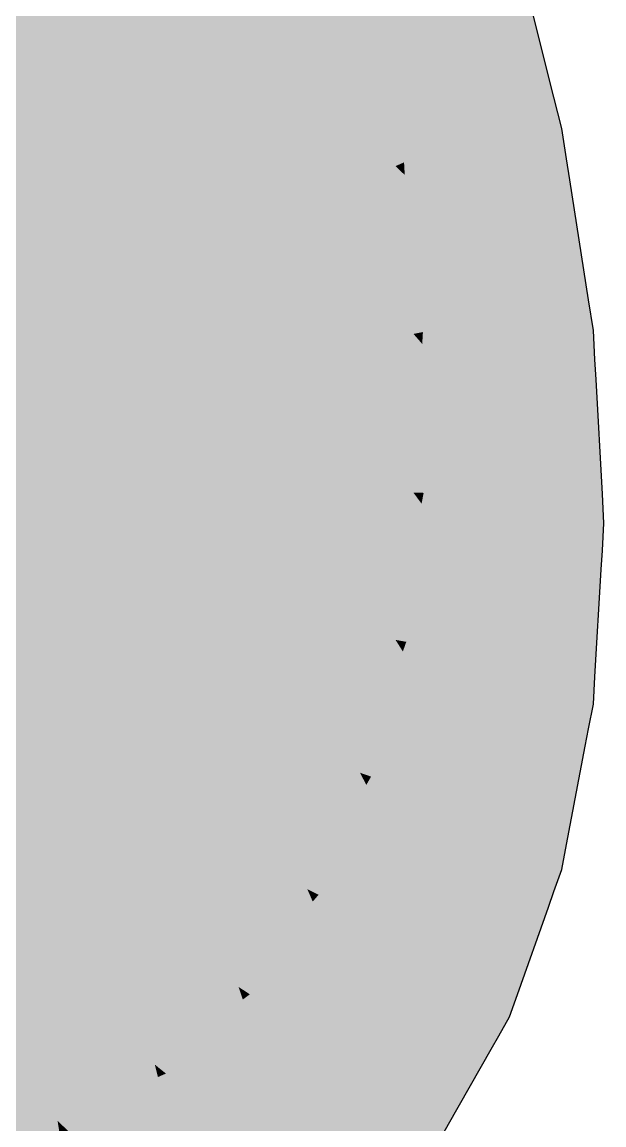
# Model space of a CAD drawing. Extents: x 0 to 1682, y 0 to 1188.
# Drawn here: x 1599.2 to 1602.52, y 825.91 to 832.2 of the extents above; entities that cross this region are included whole.
import ezdxf

# ---------------------------------------------------------------- set-up
doc = ezdxf.new("R2010")
doc.units = 0
doc.layers.add('SOMBRA', color=8, linetype='CONTINUOUS')
doc.layers.add('VISIBLE', color=7, linetype='CONTINUOUS')

msp = doc.modelspace()

# ---------------------------------------------------------------- linework, layer by layer
at = {"layer": 'SOMBRA', "color": 253}
for points in [[(1599.7539, 837.4155), (1599.1813, 838.1878), (1162.236, 585.9173)], [(1599.9316, 837.133), (1599.7539, 837.4155), (1012.8553, 498.5694)], [(1012.8553, 498.5694), (1599.7539, 837.4155), (1162.236, 585.9173)], [(1599.9316, 837.133), (1012.8553, 498.5694), (1162.9863, 584.8625)], [(1600.4493, 836.3098), (1599.9316, 837.133), (1162.9863, 584.8625)], [(1600.6051, 836.0147), (1600.4493, 836.3098), (1013.5507, 497.4637)], [(1013.5507, 497.4637), (1600.4493, 836.3098), (1162.9863, 584.8625)], [(1600.6051, 836.0147), (1013.5507, 497.4637), (1163.6568, 583.7424)], [(1601.0592, 835.1547), (1600.6051, 836.0147), (1163.6568, 583.7424)], [(1014.1605, 496.3086), (1601.0592, 835.1547), (1163.6568, 583.7424)], [(1601.7133, 832.8025), (1601.9166, 831.7342), (1601.5802, 832.0057)], [(1601.7133, 832.8025), (1601.5802, 832.0057), (1601.623, 832.7358)], [(1601.7133, 832.8025), (1602.0581, 832.4737), (1601.9166, 831.7342)], [(1601.623, 832.7358), (1601.5802, 832.0057), (1601.3361, 832.2027)], [(1600.663, 832.026), (1599.8424, 832.2459), (1600.1139, 832.5583)], [(1601.1286, 832.3702), (1600.663, 832.026), (1600.1139, 832.5583)], [(1599.1566, 832.1342), (1598.933, 832.4896), (1599.302, 832.3907)], [(1601.9166, 831.7342), (1602.0581, 832.4737), (1602.2347, 831.7711)], [(1599.6087, 831.977), (1599.1566, 832.1342), (1599.302, 832.3907)], [(1599.6087, 831.977), (1599.302, 832.3907), (1599.8424, 832.2459)], [(1601.1286, 832.3702), (1601.2549, 831.8674), (1600.663, 832.026)], [(1601.183, 832.3262), (1601.2549, 831.8674), (1601.1286, 832.3702)], [(1601.3361, 832.2027), (1601.2549, 831.8674), (1601.183, 832.3262)], [(1600.2807, 831.7433), (1599.6087, 831.977), (1599.8424, 832.2459)], [(1600.2807, 831.7433), (1599.8424, 832.2459), (1600.663, 832.026)], [(1601.3361, 832.2027), (1601.356, 831.8404), (1601.2549, 831.8674)], [(1601.5802, 832.0057), (1601.356, 831.8404), (1601.3361, 832.2027)], [(1599.4038, 831.7411), (1599.025, 831.9022), (1599.1566, 832.1342)], [(1599.6087, 831.977), (1599.4038, 831.7411), (1599.1566, 832.1342)], [(1601.3316, 831.378), (1600.2807, 831.7433), (1600.663, 832.026)], [(1601.3316, 831.378), (1600.663, 832.026), (1601.2549, 831.8674)], [(1601.5802, 832.0057), (1601.5672, 831.7838), (1601.356, 831.8404)], [(1601.9166, 831.7342), (1601.5672, 831.7838), (1601.5802, 832.0057)], [(1599.9585, 831.5051), (1599.4038, 831.7411), (1599.6087, 831.977)], [(1600.2807, 831.7433), (1599.9585, 831.5051), (1599.6087, 831.977)], [(1599.2211, 831.5309), (1598.9046, 831.6896), (1599.025, 831.9022)], [(1599.2211, 831.5309), (1599.025, 831.9022), (1599.4038, 831.7411)], [(1601.3802, 831.3991), (1601.3316, 831.378), (1601.2549, 831.8674)], [(1601.3802, 831.3991), (1601.2549, 831.8674), (1601.356, 831.8404)], [(1601.5489, 831.4726), (1601.3802, 831.3991), (1601.356, 831.8404)], [(1601.5489, 831.4726), (1601.356, 831.8404), (1601.5672, 831.7838)], [(1601.8955, 831.6234), (1601.5489, 831.4726), (1601.5672, 831.7838)], [(1601.8955, 831.6234), (1601.5672, 831.7838), (1601.9086, 831.6923)], [(1601.9166, 831.7342), (1601.9086, 831.6923), (1601.5672, 831.7838)], [(1601.9166, 831.7342), (1602.2347, 831.7711), (1601.9984, 831.6682)], [(1602.2347, 831.7711), (1602.2794, 831.5929), (1601.9984, 831.6682)], [(1599.6811, 831.3001), (1599.2211, 831.5309), (1599.4038, 831.7411)], [(1599.6811, 831.3001), (1599.4038, 831.7411), (1599.9585, 831.5051)], [(1600.8008, 831.1469), (1599.9585, 831.5051), (1600.2807, 831.7433)], [(1601.3316, 831.378), (1600.8008, 831.1469), (1600.2807, 831.7433)], [(1601.9984, 831.6682), (1601.8955, 831.6234), (1601.9086, 831.6923)], [(1601.9166, 831.7342), (1601.9984, 831.6682), (1601.9086, 831.6923)], [(1599.2211, 831.5309), (1599.0559, 831.3408), (1598.9046, 831.6896)], [(1601.9984, 831.6682), (1602.0925, 830.6404), (1601.7677, 830.9553)], [(1601.9984, 831.6682), (1601.7677, 830.9553), (1601.8955, 831.6234)], [(1601.9984, 831.6682), (1602.3255, 831.2987), (1602.0925, 830.6404)], [(1601.9984, 831.6682), (1602.3066, 831.4195), (1602.3255, 831.2987)], [(1601.9984, 831.6682), (1602.2794, 831.5929), (1602.3066, 831.4195)], [(1601.8955, 831.6234), (1601.7677, 830.9553), (1601.532, 831.1838)], [(1601.8955, 831.6234), (1601.532, 831.1838), (1601.5489, 831.4726)], [(1599.4379, 831.1202), (1599.0559, 831.3408), (1599.2211, 831.5309)], [(1599.6811, 831.3001), (1599.4379, 831.1202), (1599.2211, 831.5309)], [(1600.3648, 830.9571), (1599.6811, 831.3001), (1599.9585, 831.5051)], [(1600.3648, 830.9571), (1599.9585, 831.5051), (1600.8008, 831.1469)], [(1601.5489, 831.4726), (1601.3842, 831.327), (1601.3802, 831.3991)], [(1601.5489, 831.4726), (1601.532, 831.1838), (1601.3842, 831.327)], [(1601.3316, 831.378), (1601.4083, 830.8885), (1600.8008, 831.1469)], [(1601.3802, 831.3991), (1601.3842, 831.327), (1601.3316, 831.378)], [(1601.3842, 831.327), (1601.4083, 830.8885), (1601.3316, 831.378)], [(1599.2211, 830.9599), (1598.9046, 831.1666), (1599.0559, 831.3408)], [(1599.2211, 830.9599), (1599.0559, 831.3408), (1599.4379, 831.1202)], [(1601.532, 831.1838), (1601.4083, 830.8885), (1601.3842, 831.327)], [(1599.9974, 830.7972), (1599.4379, 831.1202), (1599.6811, 831.3001)], [(1600.3648, 830.9571), (1599.9974, 830.7972), (1599.6811, 831.3001)], [(1602.0925, 830.6404), (1602.3255, 831.2987), (1602.4327, 830.6147)], [(1599.2211, 830.9599), (1599.025, 830.815), (1598.9046, 831.1666)], [(1601.434, 830.4207), (1600.3648, 830.9571), (1600.8008, 831.1469)], [(1601.434, 830.4207), (1600.8008, 831.1469), (1601.4083, 830.8885)], [(1601.532, 831.1838), (1601.512, 830.8444), (1601.4083, 830.8885)], [(1601.7677, 830.9553), (1601.512, 830.8444), (1601.532, 831.1838)], [(1599.6811, 830.6595), (1599.2211, 830.9599), (1599.4379, 831.1202)], [(1599.6811, 830.6595), (1599.4379, 831.1202), (1599.9974, 830.7972)], [(1599.4038, 830.5388), (1599.025, 830.815), (1599.2211, 830.9599)], [(1599.6811, 830.6595), (1599.4038, 830.5388), (1599.2211, 830.9599)], [(1600.847, 830.3067), (1599.9974, 830.7972), (1600.3648, 830.9571)], [(1601.434, 830.4207), (1600.847, 830.3067), (1600.3648, 830.9571)], [(1601.7677, 830.9553), (1601.7288, 830.7522), (1601.512, 830.8444)], [(1602.0925, 830.6404), (1601.7288, 830.7522), (1601.7677, 830.9553)], [(1601.4878, 830.4312), (1601.434, 830.4207), (1601.4083, 830.8885)], [(1601.4878, 830.4312), (1601.4083, 830.8885), (1601.512, 830.8444)], [(1599.1566, 830.4312), (1599.025, 830.815), (1599.4038, 830.5388)], [(1601.6743, 830.4674), (1601.4878, 830.4312), (1601.512, 830.8444)], [(1601.6743, 830.4674), (1601.512, 830.8444), (1601.7288, 830.7522)], [(1600.3648, 830.2131), (1599.6811, 830.6595), (1599.9974, 830.7972)], [(1600.3648, 830.2131), (1599.9974, 830.7972), (1600.847, 830.3067)], [(1602.0576, 830.5418), (1601.6743, 830.4674), (1601.7288, 830.7522)], [(1602.0576, 830.5418), (1601.7288, 830.7522), (1602.0793, 830.6031)], [(1602.0925, 830.6404), (1602.0793, 830.6031), (1601.7288, 830.7522)], [(1599.9585, 830.1342), (1599.4038, 830.5388), (1599.6811, 830.6595)], [(1600.3648, 830.2131), (1599.9585, 830.1342), (1599.6811, 830.6595)], [(1602.0925, 830.6404), (1602.1714, 830.5639), (1602.0793, 830.6031)], [(1602.0925, 830.6404), (1602.4327, 830.6147), (1602.1714, 830.5639)], [(1602.1714, 830.5639), (1602.1547, 829.5943), (1601.847, 829.9471)], [(1602.1714, 830.5639), (1601.847, 829.9471), (1602.0576, 830.5418)], [(1602.1714, 830.5639), (1602.0576, 830.5418), (1602.0793, 830.6031)], [(1602.1714, 830.5639), (1602.4753, 830.16), (1602.1547, 829.5943)], [(1602.4327, 830.6147), (1602.4599, 830.4412), (1602.1714, 830.5639)], [(1602.1714, 830.5639), (1602.469, 830.2755), (1602.4753, 830.16)], [(1602.1714, 830.5639), (1602.4599, 830.4412), (1602.469, 830.2755)], [(1599.6087, 830.0663), (1599.1566, 830.4312), (1599.4038, 830.5388)], [(1599.6087, 830.0663), (1599.4038, 830.5388), (1599.9585, 830.1342)], [(1602.0576, 830.5418), (1601.847, 829.9471), (1601.6238, 830.2031)], [(1602.0576, 830.5418), (1601.6238, 830.2031), (1601.6743, 830.4674)], [(1601.6743, 830.4674), (1601.4838, 830.3636), (1601.4878, 830.4312)], [(1601.6743, 830.4674), (1601.6238, 830.2031), (1601.4838, 830.3636)], [(1599.302, 830.0067), (1598.933, 830.3339), (1599.1566, 830.4312)], [(1599.6087, 830.0663), (1599.302, 830.0067), (1599.1566, 830.4312)], [(1601.434, 830.4207), (1601.4597, 829.9529), (1600.847, 830.3067)], [(1601.4878, 830.4312), (1601.4838, 830.3636), (1601.434, 830.4207)], [(1601.4838, 830.3636), (1601.4597, 829.9529), (1601.434, 830.4207)], [(1599.0286, 829.9536), (1598.933, 830.3339), (1599.302, 830.0067)], [(1601.434, 829.5148), (1600.3648, 830.2131), (1600.847, 830.3067)], [(1601.434, 829.5148), (1600.847, 830.3067), (1601.4597, 829.9529)], [(1601.6238, 830.2031), (1601.4597, 829.9529), (1601.4838, 830.3636)], [(1600.8008, 829.5198), (1599.9585, 830.1342), (1600.3648, 830.2131)], [(1601.434, 829.5148), (1600.8008, 829.5198), (1600.3648, 830.2131)], [(1601.6238, 830.2031), (1601.5644, 829.8925), (1601.4597, 829.9529)], [(1601.847, 829.9471), (1601.5644, 829.8925), (1601.6238, 830.2031)], [(1600.2807, 829.524), (1599.6087, 830.0663), (1599.9585, 830.1342)], [(1600.2807, 829.524), (1599.9585, 830.1342), (1600.8008, 829.5198)], [(1602.1547, 829.5943), (1602.4753, 830.16), (1602.5113, 829.5063)], [(1599.8424, 829.5274), (1599.302, 830.0067), (1599.6087, 830.0663)], [(1600.2807, 829.524), (1599.8424, 829.5274), (1599.6087, 830.0663)], [(1599.4652, 829.5304), (1599.0286, 829.9536), (1599.302, 830.0067)], [(1599.4652, 829.5304), (1599.302, 830.0067), (1599.8424, 829.5274)], [(1599.4652, 829.5304), (1599.1343, 829.533), (1599.0286, 829.9536)], [(1601.492, 829.5144), (1601.434, 829.5148), (1601.4597, 829.9529)], [(1601.492, 829.5144), (1601.4597, 829.9529), (1601.5644, 829.8925)], [(1601.847, 829.9471), (1601.783, 829.7663), (1601.5644, 829.8925)], [(1602.1547, 829.5943), (1601.783, 829.7663), (1601.847, 829.9471)], [(1601.6932, 829.5128), (1601.492, 829.5144), (1601.5644, 829.8925)], [(1601.6932, 829.5128), (1601.5644, 829.8925), (1601.783, 829.7663)], [(1602.1066, 829.5095), (1601.6932, 829.5128), (1601.783, 829.7663)], [(1602.1066, 829.5095), (1601.783, 829.7663), (1602.1365, 829.5622)], [(1602.1547, 829.5943), (1602.1365, 829.5622), (1601.783, 829.7663)], [(1602.2294, 829.5085), (1602.1066, 829.5095), (1602.1365, 829.5622)], [(1602.1547, 829.5943), (1602.2294, 829.5085), (1602.1365, 829.5622)], [(1602.1547, 829.5943), (1602.5113, 829.5063), (1602.2294, 829.5085)], [(1599.2529, 829.0612), (1598.9035, 829.1259), (1598.8394, 829.5354)], [(1599.2529, 829.0612), (1598.8394, 829.5354), (1599.1343, 829.533)], [(1599.2529, 829.0612), (1599.1343, 829.533), (1599.6512, 828.9873)], [(1599.6512, 828.9873), (1599.1343, 829.533), (1599.4652, 829.5304)], [(1600.1139, 828.9016), (1599.6512, 828.9873), (1599.4652, 829.5304)], [(1600.1139, 828.9016), (1599.4652, 829.5304), (1599.8424, 829.5274)], [(1600.1139, 828.9016), (1599.8424, 829.5274), (1600.663, 828.7998)], [(1600.663, 828.7998), (1599.8424, 829.5274), (1600.2807, 829.524)], [(1601.3316, 828.6758), (1600.663, 828.7998), (1600.2807, 829.524)], [(1601.3316, 828.6758), (1600.2807, 829.524), (1600.8008, 829.5198)], [(1601.3316, 828.6758), (1600.8008, 829.5198), (1601.4083, 829.0767)], [(1601.434, 829.5148), (1601.4083, 829.0767), (1600.8008, 829.5198)], [(1601.4802, 829.4525), (1601.4083, 829.0767), (1601.434, 829.5148)], [(1601.492, 829.5144), (1601.4802, 829.4525), (1601.434, 829.5148)], [(1601.6932, 829.5128), (1601.4802, 829.4525), (1601.492, 829.5144)], [(1601.6932, 829.5128), (1601.6099, 829.2775), (1601.4802, 829.4525)], [(1602.1066, 829.5095), (1601.6099, 829.2775), (1601.6932, 829.5128)], [(1602.1066, 829.5095), (1601.8169, 828.9984), (1601.6099, 829.2775)], [(1602.2294, 829.5085), (1601.8169, 828.9984), (1602.1066, 829.5095)], [(1602.2294, 829.5085), (1602.1021, 828.6136), (1601.8169, 828.9984)], [(1602.2294, 829.5085), (1602.5049, 829.0772), (1602.1021, 828.6136)], [(1602.2294, 829.5085), (1602.5113, 829.1853), (1602.5049, 829.0772)], [(1602.2294, 829.5085), (1602.5204, 829.3406), (1602.5113, 829.1853)], [(1602.5113, 829.5063), (1602.5204, 829.3406), (1602.2294, 829.5085)], [(1601.6099, 829.2775), (1601.4083, 829.0767), (1601.4802, 829.4525)], [(1601.6099, 829.2775), (1601.512, 829.0011), (1601.4083, 829.0767)], [(1601.8169, 828.9984), (1601.512, 829.0011), (1601.6099, 829.2775)], [(1598.9755, 828.6666), (1598.9035, 829.1259), (1599.3881, 828.5231)], [(1599.3881, 828.5231), (1598.9035, 829.1259), (1599.2529, 829.0612)], [(1599.8673, 828.3565), (1599.3881, 828.5231), (1599.2529, 829.0612)], [(1599.8673, 828.3565), (1599.2529, 829.0612), (1599.6512, 828.9873)], [(1601.3929, 828.6645), (1601.3316, 828.6758), (1601.4083, 829.0767)], [(1601.3929, 828.6645), (1601.4083, 829.0767), (1601.512, 829.0011)], [(1602.1021, 828.6136), (1602.5049, 829.0772), (1602.469, 828.465)], [(1599.8673, 828.3565), (1599.6512, 828.9873), (1600.4361, 828.1588)], [(1600.4361, 828.1588), (1599.6512, 828.9873), (1600.1139, 828.9016)], [(1601.6053, 828.6251), (1601.3929, 828.6645), (1601.512, 829.0011)], [(1601.6053, 828.6251), (1601.512, 829.0011), (1601.7288, 828.843)], [(1601.8169, 828.9984), (1601.7288, 828.843), (1601.512, 829.0011)], [(1602.1021, 828.6136), (1601.7288, 828.843), (1601.8169, 828.9984)], [(1601.1286, 827.918), (1600.4361, 828.1588), (1600.1139, 828.9016)], [(1601.1286, 827.918), (1600.1139, 828.9016), (1600.663, 828.7998)], [(1601.1286, 827.918), (1600.663, 828.7998), (1601.2549, 828.2749)], [(1601.3316, 828.6758), (1601.2549, 828.2749), (1600.663, 828.7998)], [(1602.0418, 828.5442), (1601.6053, 828.6251), (1601.7288, 828.843)], [(1602.0418, 828.5442), (1601.7288, 828.843), (1602.0793, 828.5874)], [(1602.1021, 828.6136), (1602.0793, 828.5874), (1601.7288, 828.843)], [(1601.3734, 828.6094), (1601.2549, 828.2749), (1601.3316, 828.6758)], [(1601.3929, 828.6645), (1601.3734, 828.6094), (1601.3316, 828.6758)], [(1599.5451, 827.8982), (1599.0576, 828.1428), (1598.9755, 828.6666)], [(1599.5451, 827.8982), (1598.9755, 828.6666), (1599.3881, 828.5231)], [(1601.4907, 828.4229), (1601.2549, 828.2749), (1601.3734, 828.6094)], [(1601.6053, 828.6251), (1601.3734, 828.6094), (1601.3929, 828.6645)], [(1601.6053, 828.6251), (1601.4907, 828.4229), (1601.3734, 828.6094)], [(1602.0418, 828.5442), (1601.4907, 828.4229), (1601.6053, 828.6251)], [(1602.1021, 828.6136), (1602.1714, 828.5201), (1602.0793, 828.5874)], [(1602.1021, 828.6136), (1602.469, 828.465), (1602.1714, 828.5201)], [(1602.1714, 828.5201), (1602.0418, 828.5442), (1602.0793, 828.5874)], [(1599.5451, 827.8982), (1599.3881, 828.5231), (1600.1238, 827.6079)], [(1600.1238, 827.6079), (1599.3881, 828.5231), (1599.8673, 828.3565)], [(1602.0418, 828.5442), (1601.6778, 828.1254), (1601.4907, 828.4229)], [(1602.1714, 828.5201), (1601.6778, 828.1254), (1602.0418, 828.5442)], [(1602.1714, 828.5201), (1601.9357, 827.7153), (1601.6778, 828.1254)], [(1602.1714, 828.5201), (1602.4138, 828.0687), (1601.9357, 827.7153)], [(1602.1714, 828.5201), (1602.4327, 828.1677), (1602.4138, 828.0687)], [(1602.1714, 828.5201), (1602.4599, 828.3097), (1602.4327, 828.1677)], [(1602.469, 828.465), (1602.4599, 828.3097), (1602.1714, 828.5201)], [(1601.4907, 828.4229), (1601.356, 828.1853), (1601.2549, 828.2749)], [(1601.6778, 828.1254), (1601.356, 828.1853), (1601.4907, 828.4229)], [(1600.8283, 827.2544), (1600.1238, 827.6079), (1599.8673, 828.3565)], [(1600.8283, 827.2544), (1599.8673, 828.3565), (1600.4361, 828.1588)], [(1601.192, 827.896), (1601.1286, 827.918), (1601.2549, 828.2749)], [(1601.192, 827.896), (1601.2549, 828.2749), (1601.356, 828.1853)], [(1601.412, 827.8195), (1601.192, 827.896), (1601.356, 828.1853)], [(1601.412, 827.8195), (1601.356, 828.1853), (1601.5672, 827.998)], [(1601.6778, 828.1254), (1601.5672, 827.998), (1601.356, 828.1853)], [(1599.1529, 827.5344), (1599.0576, 828.1428), (1599.7316, 827.1565)], [(1599.7316, 827.1565), (1599.0576, 828.1428), (1599.5451, 827.8982)], [(1600.8283, 827.2544), (1600.4361, 828.1588), (1601.0022, 827.5612)], [(1601.1286, 827.918), (1601.0022, 827.5612), (1600.4361, 828.1588)], [(1601.9357, 827.7153), (1601.5672, 827.998), (1601.6778, 828.1254)], [(1601.9357, 827.7153), (1602.4138, 828.0687), (1602.3066, 827.5085)], [(1601.8641, 827.6623), (1601.412, 827.8195), (1601.5672, 827.998)], [(1601.8641, 827.6623), (1601.5672, 827.998), (1601.9086, 827.6952)], [(1601.9357, 827.7153), (1601.9086, 827.6952), (1601.5672, 827.998)], [(1601.1652, 827.8487), (1601.0022, 827.5612), (1601.1286, 827.918)], [(1601.192, 827.896), (1601.1652, 827.8487), (1601.1286, 827.918)], [(1600.4361, 826.6964), (1599.7316, 827.1565), (1599.5451, 827.8982)], [(1600.4361, 826.6964), (1599.5451, 827.8982), (1600.1238, 827.6079)], [(1601.412, 827.8195), (1601.1652, 827.8487), (1601.192, 827.896)], [(1598.6973, 827.2713), (1598.6653, 827.8528), (1599.266, 826.8123)], [(1599.266, 826.8123), (1598.6653, 827.8528), (1599.1529, 827.5344)], [(1601.2681, 827.6538), (1601.0022, 827.5612), (1601.1652, 827.8487)], [(1601.412, 827.8195), (1601.2681, 827.6538), (1601.1652, 827.8487)], [(1601.8641, 827.6623), (1601.2681, 827.6538), (1601.412, 827.8195)], [(1601.9984, 827.6156), (1601.8641, 827.6623), (1601.9086, 827.6952)], [(1601.9357, 827.7153), (1601.9984, 827.6156), (1601.9086, 827.6952)], [(1601.9357, 827.7153), (1602.3066, 827.5085), (1601.9984, 827.6156)], [(1600.4361, 826.6964), (1600.1238, 827.6079), (1600.6545, 826.9477)], [(1600.8283, 827.2544), (1600.6545, 826.9477), (1600.1238, 827.6079)], [(1601.2681, 827.6538), (1601.0989, 827.4591), (1601.0022, 827.5612)], [(1601.4322, 827.343), (1601.0989, 827.4591), (1601.2681, 827.6538)], [(1601.8641, 827.6623), (1601.4322, 827.343), (1601.2681, 827.6538)], [(1601.9984, 827.6156), (1601.4322, 827.343), (1601.8641, 827.6623)], [(1601.9984, 827.6156), (1601.6584, 826.9146), (1601.4322, 827.343)], [(1601.9984, 827.6156), (1602.2035, 827.1519), (1601.6584, 826.9146)], [(1601.9984, 827.6156), (1602.2347, 827.24), (1602.2035, 827.1519)], [(1601.9984, 827.6156), (1602.2794, 827.3664), (1602.2347, 827.24)], [(1602.3066, 827.5085), (1602.2794, 827.3664), (1601.9984, 827.6156)], [(1600.8929, 827.2221), (1600.8283, 827.2544), (1601.0022, 827.5612)], [(1600.8929, 827.2221), (1601.0022, 827.5612), (1601.0989, 827.4591)], [(1599.9585, 826.2534), (1599.266, 826.8123), (1599.1529, 827.5344)], [(1599.9585, 826.2534), (1599.1529, 827.5344), (1599.7316, 827.1565)], [(1601.1167, 827.1098), (1600.8929, 827.2221), (1601.0989, 827.4591)], [(1601.1167, 827.1098), (1601.0989, 827.4591), (1601.3009, 827.2459)], [(1601.4322, 827.343), (1601.3009, 827.2459), (1601.0989, 827.4591)], [(1601.6584, 826.9146), (1601.3009, 827.2459), (1601.4322, 827.343)], [(1599.4038, 825.9332), (1598.7352, 826.5812), (1598.6973, 827.2713)], [(1599.4038, 825.9332), (1598.6973, 827.2713), (1599.266, 826.8123)], [(1600.8592, 827.1833), (1600.6545, 826.9477), (1600.8283, 827.2544)], [(1600.8929, 827.2221), (1600.8592, 827.1833), (1600.8283, 827.2544)], [(1601.5767, 826.879), (1601.1167, 827.1098), (1601.3009, 827.2459)], [(1601.5767, 826.879), (1601.3009, 827.2459), (1601.6275, 826.9011)], [(1601.6584, 826.9146), (1601.6275, 826.9011), (1601.3009, 827.2459)], [(1600.9459, 826.9835), (1600.6545, 826.9477), (1600.8592, 827.1833)], [(1601.1167, 827.1098), (1600.8592, 827.1833), (1600.8929, 827.2221)], [(1601.1167, 827.1098), (1600.9459, 826.9835), (1600.8592, 827.1833)], [(1599.9585, 826.2534), (1599.7316, 827.1565), (1600.2177, 826.4451)], [(1600.4361, 826.6964), (1600.2177, 826.4451), (1599.7316, 827.1565)], [(1601.5767, 826.879), (1600.9459, 826.9835), (1601.1167, 827.1098)], [(1601.6584, 826.9146), (1602.2035, 827.1519), (1602.0269, 826.6532)], [(1600.9459, 826.9835), (1600.7451, 826.835), (1600.6545, 826.9477)], [(1601.0842, 826.6646), (1600.7451, 826.835), (1600.9459, 826.9835)], [(1601.5767, 826.879), (1601.0842, 826.6646), (1600.9459, 826.9835)], [(1600.5006, 826.6543), (1600.4361, 826.6964), (1600.6545, 826.9477)], [(1600.5006, 826.6543), (1600.6545, 826.9477), (1600.7451, 826.835)], [(1601.6584, 826.9146), (1601.7133, 826.8105), (1601.6275, 826.9011)], [(1601.6584, 826.9146), (1602.0269, 826.6532), (1601.7133, 826.8105)], [(1601.7133, 826.8105), (1601.0842, 826.6646), (1601.5767, 826.879)], [(1601.7133, 826.8105), (1601.5767, 826.879), (1601.6275, 826.9011)], [(1599.4038, 825.9332), (1599.266, 826.8123), (1599.6993, 826.0618)], [(1599.9585, 826.2534), (1599.6993, 826.0618), (1599.266, 826.8123)], [(1600.7245, 826.5081), (1600.5006, 826.6543), (1600.7451, 826.835)], [(1600.7245, 826.5081), (1600.7451, 826.835), (1600.9344, 826.5995)], [(1601.0842, 826.6646), (1600.9344, 826.5995), (1600.7451, 826.835)], [(1601.7133, 826.8105), (1601.2748, 826.2253), (1601.0842, 826.6646)], [(1601.7133, 826.8105), (1601.8776, 826.3423), (1601.2748, 826.2253)], [(1601.7133, 826.8105), (1601.9205, 826.418), (1601.8776, 826.3423)], [(1601.7133, 826.8105), (1601.9821, 826.5267), (1601.9205, 826.418)], [(1602.0269, 826.6532), (1601.9821, 826.5267), (1601.7133, 826.8105)], [(1600.4606, 826.6247), (1600.2177, 826.4451), (1600.4361, 826.6964)], [(1600.5006, 826.6543), (1600.4606, 826.6247), (1600.4361, 826.6964)], [(1601.2748, 826.2253), (1600.9344, 826.5995), (1601.0842, 826.6646)], [(1600.5297, 826.4233), (1600.2177, 826.4451), (1600.4606, 826.6247)], [(1600.7245, 826.5081), (1600.4606, 826.6247), (1600.5006, 826.6543)], [(1600.7245, 826.5081), (1600.5297, 826.4233), (1600.4606, 826.6247)], [(1601.1844, 826.2077), (1600.7245, 826.5081), (1600.9344, 826.5995)], [(1601.1844, 826.2077), (1600.9344, 826.5995), (1601.2406, 826.2186)], [(1601.2748, 826.2253), (1601.2406, 826.2186), (1600.9344, 826.5995)], [(1599.4038, 825.9332), (1599.1082, 825.8045), (1598.7352, 826.5812)], [(1601.1844, 826.2077), (1600.5297, 826.4233), (1600.7245, 826.5081)], [(1600.0219, 826.2023), (1599.9585, 826.2534), (1600.2177, 826.4451)], [(1600.0219, 826.2023), (1600.2177, 826.4451), (1600.3007, 826.3236)], [(1600.5297, 826.4233), (1600.3007, 826.3236), (1600.2177, 826.4451)], [(1600.6397, 826.1019), (1600.3007, 826.3236), (1600.5297, 826.4233)], [(1601.1844, 826.2077), (1600.6397, 826.1019), (1600.5297, 826.4233)], [(1600.242, 826.0247), (1600.0219, 826.2023), (1600.3007, 826.3236)], [(1600.242, 826.0247), (1600.3007, 826.3236), (1600.4741, 826.0698)], [(1600.6397, 826.1019), (1600.4741, 826.0698), (1600.3007, 826.3236)], [(1601.2748, 826.2253), (1601.8776, 826.3423), (1601.6346, 825.9137)], [(1599.9764, 826.1824), (1599.6993, 826.0618), (1599.9585, 826.2534)], [(1600.0219, 826.2023), (1599.9764, 826.1824), (1599.9585, 826.2534)], [(1601.3211, 826.1185), (1601.1844, 826.2077), (1601.2406, 826.2186)], [(1601.2748, 826.2253), (1601.3211, 826.1185), (1601.2406, 826.2186)], [(1601.2748, 826.2253), (1601.6346, 825.9137), (1601.3211, 826.1185)], [(1600.0265, 825.9829), (1599.6993, 826.0618), (1599.9764, 826.1824)], [(1600.242, 826.0247), (1599.9764, 826.1824), (1600.0219, 826.2023)], [(1600.242, 826.0247), (1600.0265, 825.9829), (1599.9764, 826.1824)], [(1601.3211, 826.1185), (1600.6397, 826.1019), (1601.1844, 826.2077)], [(1600.7915, 825.6591), (1600.4741, 826.0698), (1600.6397, 826.1019)], [(1601.3211, 826.1185), (1600.7915, 825.6591), (1600.6397, 826.1019)], [(1601.3211, 826.1185), (1601.4417, 825.6539), (1600.7915, 825.6591)], [(1601.3211, 826.1185), (1601.4957, 825.716), (1601.4417, 825.6539)], [(1601.3211, 826.1185), (1601.573, 825.805), (1601.4957, 825.716)], [(1601.6346, 825.9137), (1601.573, 825.805), (1601.3211, 826.1185)], [(1599.465, 825.8738), (1599.4038, 825.9332), (1599.6993, 826.0618)], [(1599.465, 825.8738), (1599.6993, 826.0618), (1599.7733, 825.9337)], [(1600.0265, 825.9829), (1599.7733, 825.9337), (1599.6993, 826.0618)], [(1600.694, 825.6599), (1600.242, 826.0247), (1600.4741, 826.0698)], [(1600.694, 825.6599), (1600.4741, 826.0698), (1600.7546, 825.6594)], [(1600.7915, 825.6591), (1600.7546, 825.6594), (1600.4741, 826.0698)], [(1600.1065, 825.6645), (1599.7733, 825.9337), (1600.0265, 825.9829)], [(1600.694, 825.6599), (1600.0265, 825.9829), (1600.242, 826.0247)], [(1600.694, 825.6599), (1600.1065, 825.6645), (1600.0265, 825.9829)], [(1599.4146, 825.864), (1599.1082, 825.8045), (1599.4038, 825.9332)], [(1599.465, 825.8738), (1599.4146, 825.864), (1599.4038, 825.9332)], [(1599.6774, 825.6679), (1599.465, 825.8738), (1599.7733, 825.9337)], [(1599.6774, 825.6679), (1599.7733, 825.9337), (1599.9279, 825.6659)], [(1600.1065, 825.6645), (1599.9279, 825.6659), (1599.7733, 825.9337)]]:
    msp.add_solid(points, dxfattribs=at)
at = {"layer": 'SOMBRA', "color": 252}
for points in [[(1601.1905, 834.852), (1601.0592, 835.1547), (1014.1605, 496.3086)], [(1601.1905, 834.852), (1014.1605, 496.3086), (1164.2445, 582.5812)], [(1601.573, 833.97), (1601.1905, 834.852), (1164.2445, 582.5812)], [(1601.6346, 833.7902), (1601.573, 833.97), (1014.6744, 495.1239)], [(1014.6744, 495.1239), (1601.573, 833.97), (1164.2445, 582.5812)], [(1601.6346, 833.7902), (1014.6744, 495.1239), (1103.1171, 545.9709)], [(1601.6776, 833.6649), (1601.6346, 833.7902), (1103.1171, 545.9709)], [(1601.6776, 833.6649), (1103.1171, 545.9709), (1164.7308, 581.3936)], [(1513.5417, 781.9302), (1601.6776, 833.6649), (1164.7308, 581.3936)], [(1513.5417, 781.9302), (1601.9205, 832.9557), (1601.6776, 833.6649)], [(1513.5417, 781.9302), (1601.9821, 832.7759), (1601.9205, 832.9557)], [(1015.0219, 494.1096), (1601.9821, 832.7759), (1513.5417, 781.9302)], [(1015.0219, 494.1096), (1015.0835, 493.9298), (1601.9821, 832.7759)], [(1602.0269, 832.5978), (1601.9821, 832.7759), (1015.0835, 493.9298)], [(1602.0269, 832.5978), (1015.0835, 493.9298), (1103.509, 544.7783)], [(1602.0581, 832.4737), (1602.0269, 832.5978), (1103.509, 544.7783)], [(1602.0581, 832.4737), (1103.509, 544.7783), (1165.1137, 580.2037)], [(1513.8518, 780.7432), (1602.0581, 832.4737), (1165.1137, 580.2037)], [(1513.8518, 780.7432), (1602.2347, 831.7711), (1602.0581, 832.4737)], [(1513.8518, 780.7432), (1602.2794, 831.5929), (1602.2347, 831.7711)], [(1015.336, 492.925), (1602.2794, 831.5929), (1513.8518, 780.7432)], [(1015.336, 492.925), (1015.3808, 492.7468), (1602.2794, 831.5929)], [(1602.3066, 831.4195), (1602.2794, 831.5929), (1015.3808, 492.7468)], [(1602.3066, 831.4195), (1015.3808, 492.7468), (1103.7907, 543.6012)], [(1602.3255, 831.2987), (1602.3066, 831.4195), (1103.7907, 543.6012)], [(1602.3255, 831.2987), (1103.7907, 543.6012), (1165.3782, 579.027)], [(1514.0524, 779.5883), (1602.3255, 831.2987), (1165.3782, 579.027)], [(1514.0524, 779.5883), (1602.4327, 830.6147), (1602.3255, 831.2987)], [(1514.0524, 779.5883), (1602.4599, 830.4412), (1602.4327, 830.6147)], [(1015.5341, 491.7686), (1602.4599, 830.4412), (1514.0524, 779.5883)], [(1015.5341, 491.7686), (1015.5613, 491.5951), (1602.4599, 830.4412)], [(1602.469, 830.2755), (1602.4599, 830.4412), (1015.5613, 491.5951)], [(1602.469, 830.2755), (1015.5613, 491.5951), (1103.9503, 542.4556)], [(1602.4753, 830.16), (1602.469, 830.2755), (1103.9503, 542.4556)], [(1602.4753, 830.16), (1103.9503, 542.4556), (1165.528, 577.8884)], [(1514.1313, 778.4801), (1602.4753, 830.16), (1165.528, 577.8884)], [(1514.1313, 778.4801), (1602.5113, 829.5063), (1602.4753, 830.16)], [(1514.1313, 778.4801), (1602.5204, 829.3406), (1602.5113, 829.5063)], [(1015.6126, 490.6602), (1602.5204, 829.3406), (1514.1313, 778.4801)], [(1015.6126, 490.6602), (1015.6218, 490.4945), (1602.5204, 829.3406)], [(1602.5113, 829.1853), (1602.5204, 829.3406), (1015.6218, 490.4945)], [(1602.5113, 829.1853), (1015.6218, 490.4945), (1103.9926, 541.3655)], [(1602.5049, 829.0772), (1602.5113, 829.1853), (1103.9926, 541.3655)], [(1602.5049, 829.0772), (1103.9926, 541.3655), (1165.5582, 576.8059)], [(1514.089, 777.4388), (1602.5049, 829.0772), (1165.5582, 576.8059)], [(1514.089, 777.4388), (1602.469, 828.465), (1602.5049, 829.0772)], [(1514.089, 777.4388), (1602.4599, 828.3097), (1602.469, 828.465)], [(1602.4327, 828.1677), (1602.4599, 828.3097), (1015.5613, 489.4637)], [(1015.5704, 489.6189), (1015.5613, 489.4637), (1602.4599, 828.3097)], [(1015.5704, 489.6189), (1602.4599, 828.3097), (1514.089, 777.4388)], [(1602.4327, 828.1677), (1015.5613, 489.4637), (1103.9144, 540.348)], [(1602.4138, 828.0687), (1602.4327, 828.1677), (1103.9144, 540.348)], [(1602.4138, 828.0687), (1103.9144, 540.348), (1165.4697, 575.7989)], [(1513.9239, 776.4807), (1602.4138, 828.0687), (1165.4697, 575.7989)], [(1513.9239, 776.4807), (1602.3066, 827.5085), (1602.4138, 828.0687)], [(1513.9239, 776.4807), (1602.2794, 827.3664), (1602.3066, 827.5085)], [(1602.2347, 827.24), (1602.2794, 827.3664), (1015.3808, 488.5203)], [(1015.408, 488.6624), (1015.3808, 488.5203), (1602.2794, 827.3664)], [(1015.408, 488.6624), (1602.2794, 827.3664), (1513.9239, 776.4807)], [(1602.2347, 827.24), (1015.3808, 488.5203), (1103.7189, 539.4217)], [(1602.2035, 827.1519), (1602.2347, 827.24), (1103.7189, 539.4217)], [(1602.2035, 827.1519), (1103.7189, 539.4217), (1165.2551, 574.8796)], [(1513.6462, 775.6265), (1602.2035, 827.1519), (1165.2551, 574.8796)], [(1513.6462, 775.6265), (1602.0269, 826.6532), (1602.2035, 827.1519)], [(1513.6462, 775.6265), (1601.9821, 826.5267), (1602.0269, 826.6532)], [(1601.9205, 826.418), (1601.9821, 826.5267), (1015.0835, 487.6806)], [(1015.1283, 487.8071), (1015.0835, 487.6806), (1601.9821, 826.5267)], [(1015.1283, 487.8071), (1601.9821, 826.5267), (1513.6462, 775.6265)], [(1601.9205, 826.418), (1015.0835, 487.6806), (1103.4007, 538.5975)], [(1601.8776, 826.3423), (1601.9205, 826.418), (1103.4007, 538.5975)], [(1601.8776, 826.3423), (1103.4007, 538.5975), (1164.932, 574.0716)], [(1513.2535, 774.8869), (1601.8776, 826.3423), (1164.932, 574.0716)], [(1513.2535, 774.8869), (1601.6346, 825.9137), (1601.8776, 826.3423)], [(1513.2535, 774.8869), (1601.573, 825.805), (1601.6346, 825.9137)]]:
    msp.add_solid(points, dxfattribs=at)
at = {"layer": 'VISIBLE'}
for p, q in [((1602.2347, 831.7711), (1602.0581, 832.4737)), ((1602.2794, 831.5929), (1602.2347, 831.7711)), ((1602.3066, 831.4195), (1602.2794, 831.5929)), ((1602.3255, 831.2987), (1602.3066, 831.4195)), ((1602.4327, 830.6147), (1602.3255, 831.2987)), ((1602.4599, 830.4412), (1602.4327, 830.6147)), ((1602.469, 830.2755), (1602.4599, 830.4412)), ((1602.4753, 830.16), (1602.469, 830.2755)), ((1602.5113, 829.5063), (1602.4753, 830.16)), ((1602.5204, 829.3406), (1602.5113, 829.5063)), ((1602.5113, 829.1853), (1602.5204, 829.3406)), ((1602.5049, 829.0772), (1602.5113, 829.1853)), ((1602.469, 828.465), (1602.5049, 829.0772)), ((1602.4599, 828.3097), (1602.469, 828.465)), ((1602.4327, 828.1677), (1602.4599, 828.3097)), ((1602.4138, 828.0687), (1602.4327, 828.1677)), ((1602.3066, 827.5085), (1602.4138, 828.0687)), ((1602.2794, 827.3664), (1602.3066, 827.5085)), ((1602.2347, 827.24), (1602.2794, 827.3664)), ((1602.2035, 827.1519), (1602.2347, 827.24)), ((1602.0269, 826.6532), (1602.2035, 827.1519)), ((1601.9821, 826.5267), (1602.0269, 826.6532)), ((1601.9205, 826.418), (1601.9821, 826.5267)), ((1601.8776, 826.3423), (1601.9205, 826.418)), ((1601.6346, 825.9137), (1601.8776, 826.3423)), ((1601.573, 825.805), (1601.6346, 825.9137))]:
    msp.add_line(p, q, dxfattribs=at)

doc.saveas('drawing.dxf')
